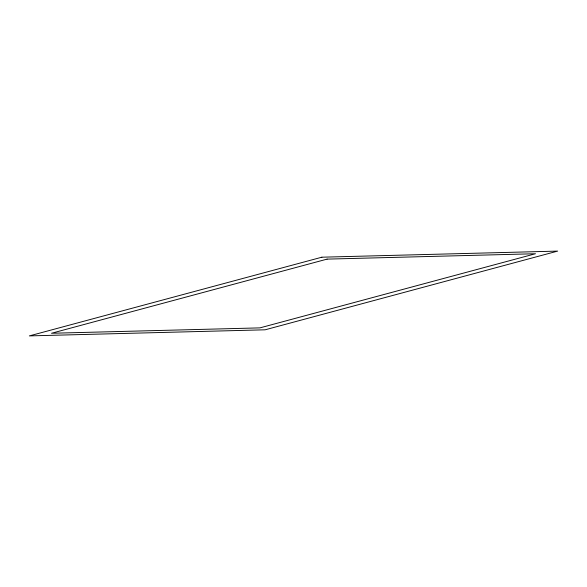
<?xml version="1.0" encoding="UTF-8"?>
<svg xmlns="http://www.w3.org/2000/svg" width="587" height="587" viewBox="0 0 587 587"><rect width="100%" height="100%" fill="white"/><g stroke="black" fill="none" stroke-linecap="round" stroke-linejoin="round"><path stroke-width="0.88" d="M321.881 257.194L29.35 335.896L265.119 329.806L557.65 251.104L321.881 257.194M327.076 259.124L51.509 333.262L259.924 327.876L535.491 253.738L327.076 259.124"/></g></svg>
